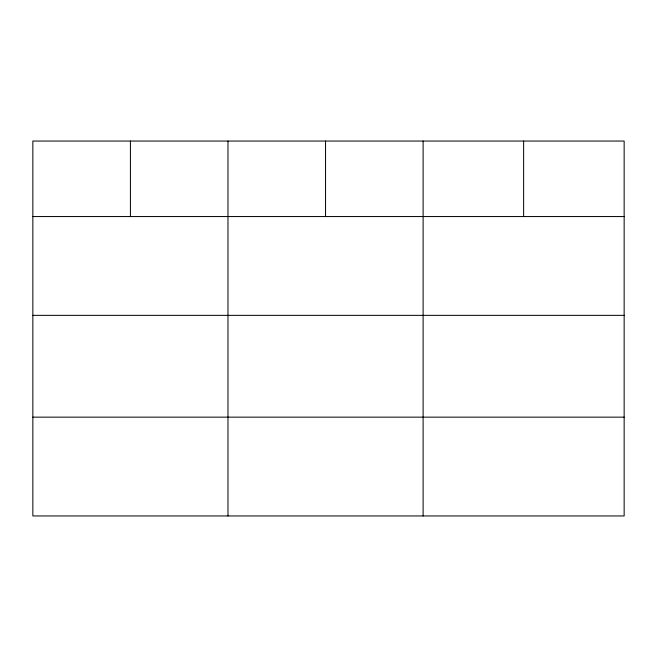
<?xml version="1.0" encoding="UTF-8"?>
<svg xmlns="http://www.w3.org/2000/svg" width="657" height="657" viewBox="0 0 657 657"><rect width="100%" height="100%" fill="white"/><g stroke="black" fill="none" stroke-linecap="round" stroke-linejoin="round"><path stroke-width="0.99" d="M624.15 315.352L624.15 141.05L32.85 141.05L32.85 515.95L624.15 515.95L624.15 315.352L32.85 315.352M32.85 216.555L624.15 216.555M32.85 417.146L624.15 417.146M523.629 141.05L523.629 216.555M423.108 141.05L423.108 515.95M325.543 141.05L325.543 216.555M227.979 141.05L227.979 515.95M130.415 141.05L130.415 216.555"/></g></svg>
